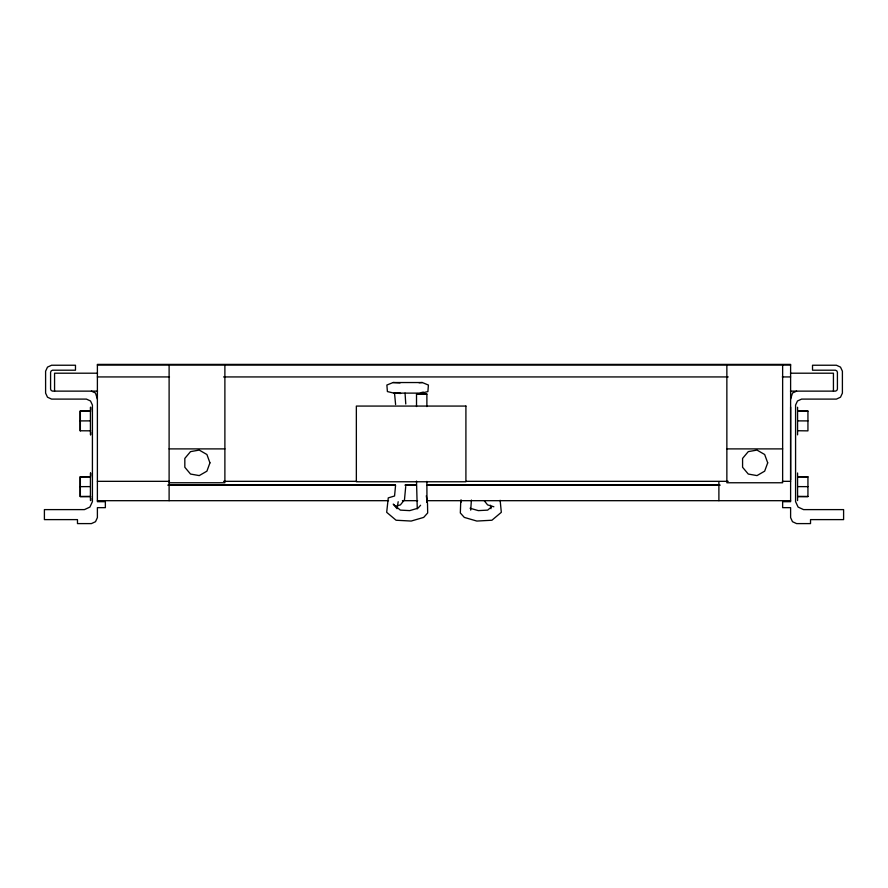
<?xml version="1.0" encoding="UTF-8"?>
<svg xmlns="http://www.w3.org/2000/svg" width="888" height="888" viewBox="0 0 888 888"><rect width="100%" height="100%" fill="white"/><g stroke="black" fill="none" stroke-linecap="round" stroke-linejoin="round"><path stroke-width="1.33" d="M416.516 481.074L417.271 508.868M416.516 406.538L416.516 394.106L426.884 394.106L426.884 406.582M426.873 481.407L426.973 502.297L426.706 499.7M790.609 480.02L790.609 407.059M461.027 502.297L461.05 499.789M470.707 510.134L471.395 500.077M395.56 485.525L394.561 495.992L388.267 497.891L386.68 512.321L396.081 520.235L411.166 521.056L423.687 517.404L427.672 512.975L427.505 503.518L426.307 495.804M405.716 486.58L404.473 499.833L400.41 504.884L396.647 506.016M460.761 500.921L460.328 512.975L464.313 517.404L476.834 521.056L491.919 520.235L501.32 512.321L500.144 500.31M398.19 501.731L397.025 508.691L393.229 504.129L400.344 510.123L409.701 510.622L417.937 508.225L420.601 505.261M790.609 399.101L792.496 393.018L796.58 391.131M491.719 506.693L487.656 510.123L478.299 510.622L470.063 508.225M421.467 393.118L427.894 391.586L428.405 385.048L422.3 382.539L418.492 382.539L393.084 382.539L386.879 385.037L387.401 391.564L393.917 393.118L400.621 393.462L398.09 392.851M418.215 393.329L423.31 392.096M419.036 382.75L422.3 382.539M426.884 394.106L416.516 394.106M90.421 411.011L80.064 411.055L80.064 430.769L90.709 430.835M90.709 411.111L80.353 411.144L80.353 430.869M80.064 420.912L90.421 420.879M90.421 476.745L80.064 476.789L80.064 496.503L90.421 496.47M90.709 476.845L80.353 476.878L80.353 496.603L90.709 496.57M80.064 486.646L90.421 486.613M97.391 365.057L790.609 365.057M97.525 373.204L54.568 373.204L54.568 391.131M790.475 373.204L833.432 373.204L833.432 391.131M97.391 376.934L169.486 376.934M223.554 376.934L728.216 376.934M782.284 376.934L790.609 376.934M97.525 391.131L52.57 391.131L51.215 390.498L50.583 389.133L50.583 372.205L51.215 370.84L52.57 370.207L75.48 370.207L75.48 365.234L51.582 365.234L47.497 367.121L45.599 371.206L45.599 393.118L47.497 397.202L51.582 399.101L86.436 399.101L90.52 400.988L92.419 405.072L92.419 501.642L89.888 507.081L84.449 509.612L44.4 509.612L44.4 519.613L77.478 519.613L77.478 523.598L91.42 523.598L95.504 521.7L97.391 517.615L97.391 507.659L105.361 507.659L105.361 501.687L97.391 501.687L97.391 364.402L790.609 364.402L790.609 501.687L782.639 501.687L782.639 507.659L790.609 507.659L790.609 517.615L792.496 521.7L796.58 523.598L810.522 523.598L810.522 519.613L843.6 519.613L843.6 509.612L803.551 509.612L798.112 507.081L795.581 501.642L795.581 405.072L797.48 400.988L801.564 399.101L836.418 399.101L840.503 397.202L842.401 393.118L842.401 371.206L840.503 367.121L836.418 365.234L812.52 365.234L812.52 370.207L835.43 370.207L836.785 370.84L837.417 372.205L837.417 389.133L836.785 390.498L835.43 391.131L790.475 391.131M393.917 393.118L417.826 393.118M169.109 448.895L224.886 448.895M726.861 448.895L782.639 448.895M97.391 481.329L169.486 481.329M223.554 481.329L356.654 481.329M466.178 481.329L728.216 481.329M782.284 481.329L790.609 481.329M169.109 482.761L224.886 482.761L224.886 365.234M168.098 484.948L395.471 484.948M405.183 484.948L416.272 484.948M427.361 484.948L719.902 484.948M168.098 485.281L395.471 485.281M405.183 485.281L416.272 485.281M427.361 485.281L719.902 485.281M97.391 500.688L388.544 500.688M402.408 500.688L417.66 500.688M427.361 500.688L790.609 500.688M797.579 411.011L807.936 411.055L807.936 430.869L797.579 430.736M797.579 411.111L807.936 411.144M797.579 420.879L807.936 420.912M797.579 476.745L807.936 476.789L807.936 496.603L797.579 496.57M797.579 476.845L807.936 476.878M797.579 486.613L807.936 486.646M797.579 496.47L807.936 496.503M393.084 382.539L400.066 382.906M493.861 506.771L487.59 504.884L484.337 500.843M91.42 391.131L95.504 393.018L97.391 399.101M490.398 505.205L490.975 508.691M405.05 393.106L405.761 403.996M394.527 393.24L395.604 404.551M797.579 407.259L797.579 434.854M797.579 472.993L797.579 500.588M782.639 365.234L782.639 482.761L726.861 482.761L726.861 365.234M718.892 481.962L718.892 500.688M169.109 365.234L169.109 500.688M90.709 407.359L90.709 409.99M90.709 432.223L90.709 434.854M90.709 473.093L90.709 475.724M90.709 497.957L90.709 500.588M90.421 407.259L90.421 434.754M90.421 472.993L90.421 500.488M209.945 462.837L206.915 471.162L199.245 475.591L190.52 474.048L184.826 467.266L184.826 458.408L190.52 451.626L199.245 450.083L206.915 454.512L209.945 462.837M767.698 462.837L764.668 471.162L756.998 475.591L748.273 474.048L742.579 467.266L742.579 458.408L748.273 451.626L756.998 450.083L764.668 454.512L767.698 462.837M465.911 406.071L356.354 406.071L356.354 481.762L465.911 481.762L465.911 406.071"/></g></svg>
